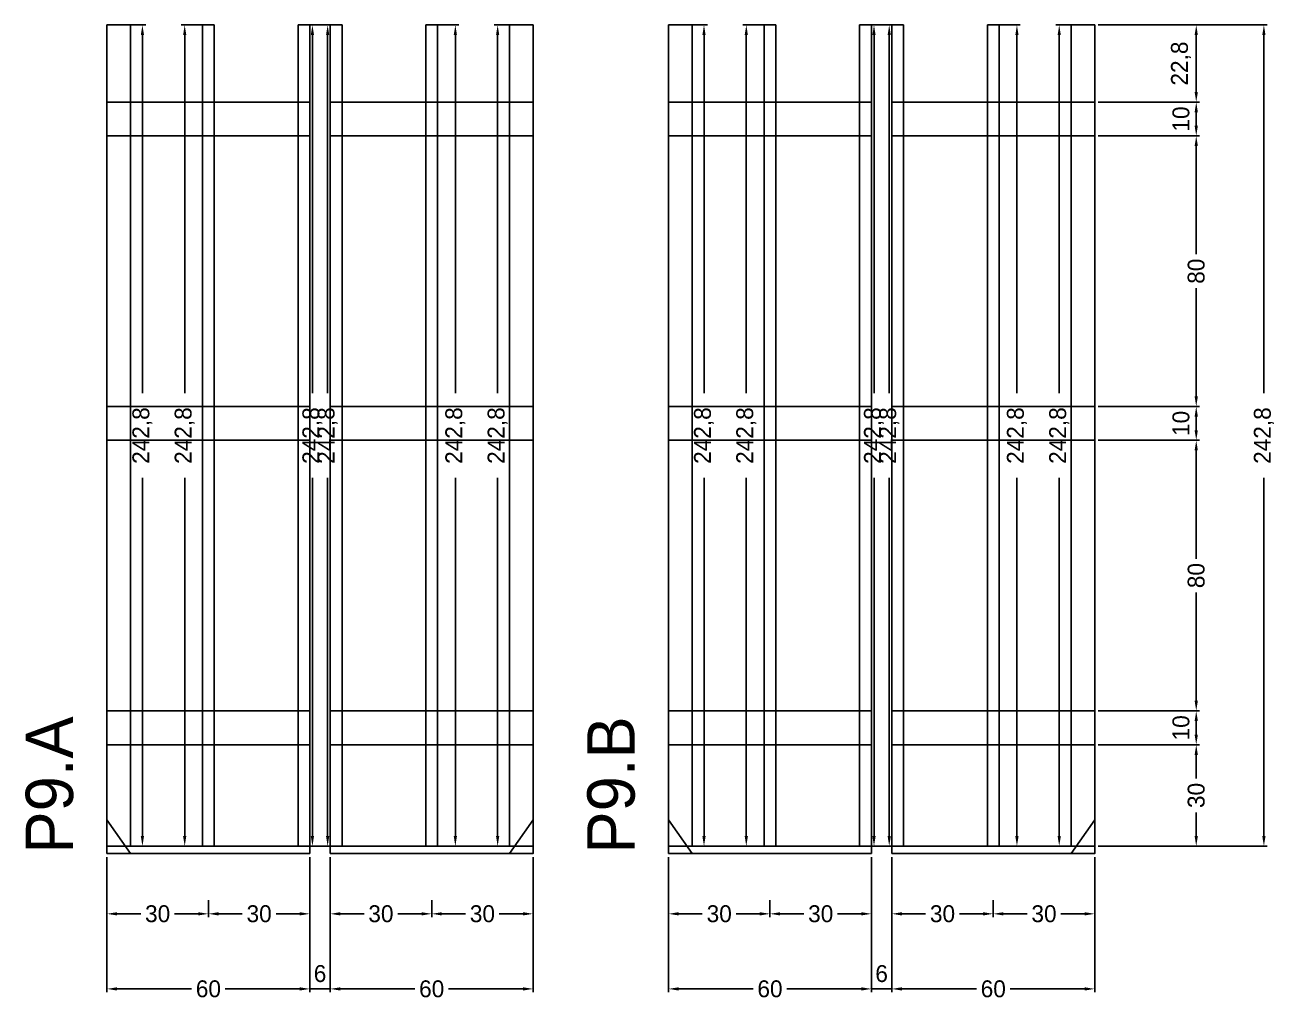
# Model space of a CAD drawing. Header units: centimetres. Extents: x -8500 to 4345, y -490 to 295.
# Drawn here: x 3975.8 to 4345.3, y -43.3 to 245 of the extents above; entities that cross this region are included whole.
import ezdxf

# ---------------------------------------------------------------- set-up
doc = ezdxf.new("R2010")
doc.units = ezdxf.units.CM
for name, color, linetype in [('COTA', 241, 'Continuous'), ('NOMENCLATURA', 7, 'Continuous'), ('SARR_2.2x10', 60, 'Continuous'), ('SARR_2.2x7', 40, 'Continuous'), ('SARR_3.5x7', 81, 'Continuous')]:
    doc.layers.add(name, color=color, linetype=linetype)
doc.dimstyles.new('PAINEL-NOVA', dxfattribs={"dimtxt": 5, "dimasz": 3, "dimexe": 1, "dimexo": 1, "dimgap": 1, "dimtad": 1, "dimcen": 2.5, "dimazin": 3, "dimtfac": 1, "dimtmove": 0, "dimatfit": 3})

# ---------------------------------------------------------------- blocks, each defined once
blk = doc.blocks.new('_CLOSEDFILLED')
at = {"color": 0, "linetype": 'BYBLOCK'}
blk.add_solid([(-1, 0.16), (0, 0), (-1, -0.16)], dxfattribs=at)
blk = doc.blocks.new('*D40')
for p, q in [((4004.5, 245), (4011.5, 245)), ((4010.5, 136.1), (4010.5, 242)), ((4010.5, 5.2), (4010.5, 111.1)), ((4004.5, 2.2), (4011.5, 2.2))]:
    blk.add_line(p, q)
at = {"layer": 'Defpoints'}
for p in [(4003.5, 245), (4003.5, 2.2), (4010.5, 2.2)]:
    blk.add_point(p, dxfattribs=at)
at = {"layer": 'COTA', "xscale": 3, "yscale": 3}
for p, rotation in [((4010.5, 245), 90), ((4010.5, 2.2), 270)]:
    blk.add_blockref('_CLOSEDFILLED', p, dxfattribs=dict(at, rotation=rotation))
at = {"layer": 'COTA', "insert": (4010.5, 123.6), "char_height": 5, "attachment_point": 5, "rotation": 90}
blk.add_mtext('242,8', dxfattribs=at)
blk = doc.blocks.new('*D41')
for p, q in [((4029, 245), (4022, 245)), ((4023, 136.1), (4023, 242)), ((4023, 5.2), (4023, 111.1)), ((4029, 2.2), (4022, 2.2))]:
    blk.add_line(p, q)
at = {"layer": 'Defpoints'}
for p in [(4030, 245), (4023, 2.2), (4030, 2.2)]:
    blk.add_point(p, dxfattribs=at)
at = {"layer": 'COTA', "xscale": 3, "yscale": 3}
for p, rotation in [((4023, 245), 90), ((4023, 2.2), 270)]:
    blk.add_blockref('_CLOSEDFILLED', p, dxfattribs=dict(at, rotation=rotation))
at = {"layer": 'COTA', "insert": (4023, 123.6), "char_height": 5, "attachment_point": 5, "rotation": 90}
blk.add_mtext('242,8', dxfattribs=at)
blk = doc.blocks.new('*D42')
for p, q in [((4059.25, 245), (4066.25, 245)), ((4065.25, 136.1), (4065.25, 242)), ((4065.25, 5.2), (4065.25, 111.1)), ((4059.25, 2.2), (4066.25, 2.2))]:
    blk.add_line(p, q)
at = {"layer": 'Defpoints'}
for p in [(4058.25, 245), (4058.25, 2.2), (4065.25, 2.2)]:
    blk.add_point(p, dxfattribs=at)
at = {"layer": 'COTA', "xscale": 3, "yscale": 3}
for p, rotation in [((4065.25, 245), 90), ((4065.25, 2.2), 270)]:
    blk.add_blockref('_CLOSEDFILLED', p, dxfattribs=dict(at, rotation=rotation))
at = {"layer": 'COTA', "insert": (4065.25, 123.6), "char_height": 5, "attachment_point": 5, "rotation": 90}
blk.add_mtext('242,8', dxfattribs=at)
blk = doc.blocks.new('*D43')
for p, q in [((4000, -13.8), (4000, -18.8)), ((4030, -13.8), (4030, -18.8)), ((4003, -17.8), (4010, -17.8)), ((4020, -17.8), (4027, -17.8))]:
    blk.add_line(p, q)
at = {"layer": 'Defpoints'}
for p in [(4000, -12.8), (4030, -12.8), (4000, -17.8)]:
    blk.add_point(p, dxfattribs=at)
at = {"layer": 'COTA', "xscale": 3, "yscale": 3, "rotation": 180}
blk.add_blockref('_CLOSEDFILLED', (4000, -17.8), dxfattribs=at)
at = {"layer": 'COTA', "xscale": 3, "yscale": 3}
blk.add_blockref('_CLOSEDFILLED', (4030, -17.8), dxfattribs=at)
at = {"layer": 'COTA', "insert": (4015, -17.8), "char_height": 5, "attachment_point": 5}
blk.add_mtext('30', dxfattribs=at)
blk = doc.blocks.new('*D44')
for p, q in [((4030, -13.8), (4030, -18.8)), ((4060, -13.8), (4060, -18.8)), ((4033, -17.8), (4040, -17.8)), ((4050, -17.8), (4057, -17.8))]:
    blk.add_line(p, q)
at = {"layer": 'Defpoints'}
for p in [(4030, -12.8), (4060, -12.8), (4030, -17.8)]:
    blk.add_point(p, dxfattribs=at)
at = {"layer": 'COTA', "xscale": 3, "yscale": 3, "rotation": 180}
blk.add_blockref('_CLOSEDFILLED', (4030, -17.8), dxfattribs=at)
at = {"layer": 'COTA', "xscale": 3, "yscale": 3}
blk.add_blockref('_CLOSEDFILLED', (4060, -17.8), dxfattribs=at)
at = {"layer": 'COTA', "insert": (4045, -17.8), "char_height": 5, "attachment_point": 5}
blk.add_mtext('30', dxfattribs=at)
blk = doc.blocks.new('*D45')
for p, q in [((4000, -1), (4000, -41)), ((4060, -1), (4060, -41)), ((4003, -40), (4025, -40)), ((4035, -40), (4057, -40))]:
    blk.add_line(p, q)
at = {"layer": 'Defpoints'}
for p in [(4000, 0), (4060, 0), (4000, -40)]:
    blk.add_point(p, dxfattribs=at)
at = {"layer": 'COTA', "xscale": 3, "yscale": 3, "rotation": 180}
blk.add_blockref('_CLOSEDFILLED', (4000, -40), dxfattribs=at)
at = {"layer": 'COTA', "xscale": 3, "yscale": 3}
blk.add_blockref('_CLOSEDFILLED', (4060, -40), dxfattribs=at)
at = {"layer": 'COTA', "insert": (4030, -40), "char_height": 5, "attachment_point": 5}
blk.add_mtext('60', dxfattribs=at)
blk = doc.blocks.new('*D46')
for p, q in [((4060, -1), (4060, -41)), ((4066, -1), (4066, -41)), ((4057, -40), (4054, -40)), ((4060, -40), (4066, -40)), ((4069, -40), (4072, -40))]:
    blk.add_line(p, q)
at = {"layer": 'Defpoints'}
for p in [(4060, 0), (4066, 0), (4060, -40)]:
    blk.add_point(p, dxfattribs=at)
at = {"layer": 'COTA', "xscale": 3, "yscale": 3}
blk.add_blockref('_CLOSEDFILLED', (4060, -40), dxfattribs=at)
at = {"layer": 'COTA', "xscale": 3, "yscale": 3, "rotation": 180}
blk.add_blockref('_CLOSEDFILLED', (4066, -40), dxfattribs=at)
at = {"layer": 'COTA', "insert": (4063, -35.5), "char_height": 5, "attachment_point": 5}
blk.add_mtext('6', dxfattribs=at)
blk = doc.blocks.new('GRA-E')
at = {"layer": 'SARR_2.2x7'}
blk.add_lwpolyline([(0, 0), (7, 0), (0, 10)], close=True, dxfattribs=at)
blk = doc.blocks.new('*D47')
for p, q in [((4066.75, 245), (4059.75, 245)), ((4060.75, 136.1), (4060.75, 242)), ((4060.75, 5.2), (4060.75, 111.1)), ((4066.75, 2.2), (4059.75, 2.2))]:
    blk.add_line(p, q)
at = {"layer": 'Defpoints'}
for p in [(4067.75, 245), (4060.75, 2.2), (4067.75, 2.2)]:
    blk.add_point(p, dxfattribs=at)
at = {"layer": 'COTA', "xscale": 3, "yscale": 3}
for p, rotation in [((4060.75, 245), 90), ((4060.75, 2.2), 270)]:
    blk.add_blockref('_CLOSEDFILLED', p, dxfattribs=dict(at, rotation=rotation))
at = {"layer": 'COTA', "insert": (4060.75, 123.6), "char_height": 5, "attachment_point": 5, "rotation": 90}
blk.add_mtext('242,8', dxfattribs=at)
blk = doc.blocks.new('*D48')
for p, q in [((4097, 245), (4104, 245)), ((4103, 136.1), (4103, 242)), ((4103, 5.2), (4103, 111.1)), ((4097, 2.2), (4104, 2.2))]:
    blk.add_line(p, q)
at = {"layer": 'Defpoints'}
for p in [(4096, 245), (4096, 2.2), (4103, 2.2)]:
    blk.add_point(p, dxfattribs=at)
at = {"layer": 'COTA', "xscale": 3, "yscale": 3}
for p, rotation in [((4103, 245), 90), ((4103, 2.2), 270)]:
    blk.add_blockref('_CLOSEDFILLED', p, dxfattribs=dict(at, rotation=rotation))
at = {"layer": 'COTA', "insert": (4103, 123.6), "char_height": 5, "attachment_point": 5, "rotation": 90}
blk.add_mtext('242,8', dxfattribs=at)
blk = doc.blocks.new('*D49')
for p, q in [((4121.5, 245), (4114.5, 245)), ((4115.5, 136.1), (4115.5, 242)), ((4115.5, 5.2), (4115.5, 111.1)), ((4121.5, 2.2), (4114.5, 2.2))]:
    blk.add_line(p, q)
at = {"layer": 'Defpoints'}
for p in [(4122.5, 245), (4115.5, 2.2), (4122.5, 2.2)]:
    blk.add_point(p, dxfattribs=at)
at = {"layer": 'COTA', "xscale": 3, "yscale": 3}
for p, rotation in [((4115.5, 245), 90), ((4115.5, 2.2), 270)]:
    blk.add_blockref('_CLOSEDFILLED', p, dxfattribs=dict(at, rotation=rotation))
at = {"layer": 'COTA', "insert": (4115.5, 123.6), "char_height": 5, "attachment_point": 5, "rotation": 90}
blk.add_mtext('242,8', dxfattribs=at)
blk = doc.blocks.new('*D50')
for p, q in [((4066, -13.8), (4066, -18.8)), ((4096, -13.8), (4096, -18.8)), ((4069, -17.8), (4076, -17.8)), ((4086, -17.8), (4093, -17.8))]:
    blk.add_line(p, q)
at = {"layer": 'Defpoints'}
for p in [(4066, -12.8), (4096, -12.8), (4066, -17.8)]:
    blk.add_point(p, dxfattribs=at)
at = {"layer": 'COTA', "xscale": 3, "yscale": 3, "rotation": 180}
blk.add_blockref('_CLOSEDFILLED', (4066, -17.8), dxfattribs=at)
at = {"layer": 'COTA', "xscale": 3, "yscale": 3}
blk.add_blockref('_CLOSEDFILLED', (4096, -17.8), dxfattribs=at)
at = {"layer": 'COTA', "insert": (4081, -17.8), "char_height": 5, "attachment_point": 5}
blk.add_mtext('30', dxfattribs=at)
blk = doc.blocks.new('*D51')
for p, q in [((4096, -13.8), (4096, -18.8)), ((4126, -13.8), (4126, -18.8)), ((4099, -17.8), (4106, -17.8)), ((4116, -17.8), (4123, -17.8))]:
    blk.add_line(p, q)
at = {"layer": 'Defpoints'}
for p in [(4096, -12.8), (4126, -12.8), (4096, -17.8)]:
    blk.add_point(p, dxfattribs=at)
at = {"layer": 'COTA', "xscale": 3, "yscale": 3, "rotation": 180}
blk.add_blockref('_CLOSEDFILLED', (4096, -17.8), dxfattribs=at)
at = {"layer": 'COTA', "xscale": 3, "yscale": 3}
blk.add_blockref('_CLOSEDFILLED', (4126, -17.8), dxfattribs=at)
at = {"layer": 'COTA', "insert": (4111, -17.8), "char_height": 5, "attachment_point": 5}
blk.add_mtext('30', dxfattribs=at)
blk = doc.blocks.new('*D52')
for p, q in [((4066, -1), (4066, -41)), ((4126, -1), (4126, -41)), ((4069, -40), (4091, -40)), ((4101, -40), (4123, -40))]:
    blk.add_line(p, q)
at = {"layer": 'Defpoints'}
for p in [(4066, 0), (4126, 0), (4066, -40)]:
    blk.add_point(p, dxfattribs=at)
at = {"layer": 'COTA', "xscale": 3, "yscale": 3, "rotation": 180}
blk.add_blockref('_CLOSEDFILLED', (4066, -40), dxfattribs=at)
at = {"layer": 'COTA', "xscale": 3, "yscale": 3}
blk.add_blockref('_CLOSEDFILLED', (4126, -40), dxfattribs=at)
at = {"layer": 'COTA', "insert": (4096, -40), "char_height": 5, "attachment_point": 5}
blk.add_mtext('60', dxfattribs=at)
blk = doc.blocks.new('GRA-D')
at = {"layer": 'SARR_2.2x7'}
blk.add_lwpolyline([(0, 0), (7, 0), (7, 10)], close=True, dxfattribs=at)
blk = doc.blocks.new('*D53')
for p, q in [((4170.5, 245), (4177.5, 245)), ((4176.5, 136.1), (4176.5, 242)), ((4176.5, 5.2), (4176.5, 111.1)), ((4170.5, 2.2), (4177.5, 2.2))]:
    blk.add_line(p, q)
at = {"layer": 'Defpoints'}
for p in [(4169.5, 245), (4169.5, 2.2), (4176.5, 2.2)]:
    blk.add_point(p, dxfattribs=at)
at = {"layer": 'COTA', "xscale": 3, "yscale": 3}
for p, rotation in [((4176.5, 245), 90), ((4176.5, 2.2), 270)]:
    blk.add_blockref('_CLOSEDFILLED', p, dxfattribs=dict(at, rotation=rotation))
at = {"layer": 'COTA', "insert": (4176.5, 123.6), "char_height": 5, "attachment_point": 5, "rotation": 90}
blk.add_mtext('242,8', dxfattribs=at)
blk = doc.blocks.new('*D54')
for p, q in [((4195, 245), (4188, 245)), ((4189, 136.1), (4189, 242)), ((4189, 5.2), (4189, 111.1)), ((4195, 2.2), (4188, 2.2))]:
    blk.add_line(p, q)
at = {"layer": 'Defpoints'}
for p in [(4196, 245), (4189, 2.2), (4196, 2.2)]:
    blk.add_point(p, dxfattribs=at)
at = {"layer": 'COTA', "xscale": 3, "yscale": 3}
for p, rotation in [((4189, 245), 90), ((4189, 2.2), 270)]:
    blk.add_blockref('_CLOSEDFILLED', p, dxfattribs=dict(at, rotation=rotation))
at = {"layer": 'COTA', "insert": (4189, 123.6), "char_height": 5, "attachment_point": 5, "rotation": 90}
blk.add_mtext('242,8', dxfattribs=at)
blk = doc.blocks.new('*D55')
for p, q in [((4225.25, 245), (4232.25, 245)), ((4231.25, 136.1), (4231.25, 242)), ((4231.25, 5.2), (4231.25, 111.1)), ((4225.25, 2.2), (4232.25, 2.2))]:
    blk.add_line(p, q)
at = {"layer": 'Defpoints'}
for p in [(4224.25, 245), (4224.25, 2.2), (4231.25, 2.2)]:
    blk.add_point(p, dxfattribs=at)
at = {"layer": 'COTA', "xscale": 3, "yscale": 3}
for p, rotation in [((4231.25, 245), 90), ((4231.25, 2.2), 270)]:
    blk.add_blockref('_CLOSEDFILLED', p, dxfattribs=dict(at, rotation=rotation))
at = {"layer": 'COTA', "insert": (4231.25, 123.6), "char_height": 5, "attachment_point": 5, "rotation": 90}
blk.add_mtext('242,8', dxfattribs=at)
blk = doc.blocks.new('*D56')
for p, q in [((4166, -13.8), (4166, -18.8)), ((4196, -13.8), (4196, -18.8)), ((4169, -17.8), (4176, -17.8)), ((4186, -17.8), (4193, -17.8))]:
    blk.add_line(p, q)
at = {"layer": 'Defpoints'}
for p in [(4166, -12.8), (4196, -12.8), (4166, -17.8)]:
    blk.add_point(p, dxfattribs=at)
at = {"layer": 'COTA', "xscale": 3, "yscale": 3, "rotation": 180}
blk.add_blockref('_CLOSEDFILLED', (4166, -17.8), dxfattribs=at)
at = {"layer": 'COTA', "xscale": 3, "yscale": 3}
blk.add_blockref('_CLOSEDFILLED', (4196, -17.8), dxfattribs=at)
at = {"layer": 'COTA', "insert": (4181, -17.8), "char_height": 5, "attachment_point": 5}
blk.add_mtext('30', dxfattribs=at)
blk = doc.blocks.new('*D57')
for p, q in [((4196, -13.8), (4196, -18.8)), ((4226, -13.8), (4226, -18.8)), ((4199, -17.8), (4206, -17.8)), ((4216, -17.8), (4223, -17.8))]:
    blk.add_line(p, q)
at = {"layer": 'Defpoints'}
for p in [(4196, -12.8), (4226, -12.8), (4196, -17.8)]:
    blk.add_point(p, dxfattribs=at)
at = {"layer": 'COTA', "xscale": 3, "yscale": 3, "rotation": 180}
blk.add_blockref('_CLOSEDFILLED', (4196, -17.8), dxfattribs=at)
at = {"layer": 'COTA', "xscale": 3, "yscale": 3}
blk.add_blockref('_CLOSEDFILLED', (4226, -17.8), dxfattribs=at)
at = {"layer": 'COTA', "insert": (4211, -17.8), "char_height": 5, "attachment_point": 5}
blk.add_mtext('30', dxfattribs=at)
blk = doc.blocks.new('*D58')
for p, q in [((4166, -1), (4166, -41)), ((4226, -1), (4226, -41)), ((4169, -40), (4191, -40)), ((4201, -40), (4223, -40))]:
    blk.add_line(p, q)
at = {"layer": 'Defpoints'}
for p in [(4166, 0), (4226, 0), (4166, -40)]:
    blk.add_point(p, dxfattribs=at)
at = {"layer": 'COTA', "xscale": 3, "yscale": 3, "rotation": 180}
blk.add_blockref('_CLOSEDFILLED', (4166, -40), dxfattribs=at)
at = {"layer": 'COTA', "xscale": 3, "yscale": 3}
blk.add_blockref('_CLOSEDFILLED', (4226, -40), dxfattribs=at)
at = {"layer": 'COTA', "insert": (4196, -40), "char_height": 5, "attachment_point": 5}
blk.add_mtext('60', dxfattribs=at)
blk = doc.blocks.new('*D59')
for p, q in [((4226, -1), (4226, -41)), ((4232, -1), (4232, -41)), ((4223, -40), (4220, -40)), ((4226, -40), (4232, -40)), ((4235, -40), (4238, -40))]:
    blk.add_line(p, q)
at = {"layer": 'Defpoints'}
for p in [(4226, 0), (4232, 0), (4226, -40)]:
    blk.add_point(p, dxfattribs=at)
at = {"layer": 'COTA', "xscale": 3, "yscale": 3}
blk.add_blockref('_CLOSEDFILLED', (4226, -40), dxfattribs=at)
at = {"layer": 'COTA', "xscale": 3, "yscale": 3, "rotation": 180}
blk.add_blockref('_CLOSEDFILLED', (4232, -40), dxfattribs=at)
at = {"layer": 'COTA', "insert": (4229, -35.5), "char_height": 5, "attachment_point": 5}
blk.add_mtext('6', dxfattribs=at)
blk = doc.blocks.new('*D60')
for p, q in [((4232.75, 245), (4225.75, 245)), ((4226.75, 136.1), (4226.75, 242)), ((4226.75, 5.2), (4226.75, 111.1)), ((4232.75, 2.2), (4225.75, 2.2))]:
    blk.add_line(p, q)
at = {"layer": 'Defpoints'}
for p in [(4233.75, 245), (4226.75, 2.2), (4233.75, 2.2)]:
    blk.add_point(p, dxfattribs=at)
at = {"layer": 'COTA', "xscale": 3, "yscale": 3}
for p, rotation in [((4226.75, 245), 90), ((4226.75, 2.2), 270)]:
    blk.add_blockref('_CLOSEDFILLED', p, dxfattribs=dict(at, rotation=rotation))
at = {"layer": 'COTA', "insert": (4226.75, 123.6), "char_height": 5, "attachment_point": 5, "rotation": 90}
blk.add_mtext('242,8', dxfattribs=at)
blk = doc.blocks.new('*D61')
for p, q in [((4263, 245), (4270, 245)), ((4269, 136.1), (4269, 242)), ((4269, 5.2), (4269, 111.1)), ((4263, 2.2), (4270, 2.2))]:
    blk.add_line(p, q)
at = {"layer": 'Defpoints'}
for p in [(4262, 245), (4262, 2.2), (4269, 2.2)]:
    blk.add_point(p, dxfattribs=at)
at = {"layer": 'COTA', "xscale": 3, "yscale": 3}
for p, rotation in [((4269, 245), 90), ((4269, 2.2), 270)]:
    blk.add_blockref('_CLOSEDFILLED', p, dxfattribs=dict(at, rotation=rotation))
at = {"layer": 'COTA', "insert": (4269, 123.6), "char_height": 5, "attachment_point": 5, "rotation": 90}
blk.add_mtext('242,8', dxfattribs=at)
blk = doc.blocks.new('*D62')
for p, q in [((4287.5, 245), (4280.5, 245)), ((4281.5, 136.1), (4281.5, 242)), ((4281.5, 5.2), (4281.5, 111.1)), ((4287.5, 2.2), (4280.5, 2.2))]:
    blk.add_line(p, q)
at = {"layer": 'Defpoints'}
for p in [(4288.5, 245), (4281.5, 2.2), (4288.5, 2.2)]:
    blk.add_point(p, dxfattribs=at)
at = {"layer": 'COTA', "xscale": 3, "yscale": 3}
for p, rotation in [((4281.5, 245), 90), ((4281.5, 2.2), 270)]:
    blk.add_blockref('_CLOSEDFILLED', p, dxfattribs=dict(at, rotation=rotation))
at = {"layer": 'COTA', "insert": (4281.5, 123.6), "char_height": 5, "attachment_point": 5, "rotation": 90}
blk.add_mtext('242,8', dxfattribs=at)
blk = doc.blocks.new('*D63')
for p, q in [((4232, -13.8), (4232, -18.8)), ((4262, -13.8), (4262, -18.8)), ((4235, -17.8), (4242, -17.8)), ((4252, -17.8), (4259, -17.8))]:
    blk.add_line(p, q)
at = {"layer": 'Defpoints'}
for p in [(4232, -12.8), (4262, -12.8), (4232, -17.8)]:
    blk.add_point(p, dxfattribs=at)
at = {"layer": 'COTA', "xscale": 3, "yscale": 3, "rotation": 180}
blk.add_blockref('_CLOSEDFILLED', (4232, -17.8), dxfattribs=at)
at = {"layer": 'COTA', "xscale": 3, "yscale": 3}
blk.add_blockref('_CLOSEDFILLED', (4262, -17.8), dxfattribs=at)
at = {"layer": 'COTA', "insert": (4247, -17.8), "char_height": 5, "attachment_point": 5}
blk.add_mtext('30', dxfattribs=at)
blk = doc.blocks.new('*D64')
for p, q in [((4262, -13.8), (4262, -18.8)), ((4292, -13.8), (4292, -18.8)), ((4265, -17.8), (4272, -17.8)), ((4282, -17.8), (4289, -17.8))]:
    blk.add_line(p, q)
at = {"layer": 'Defpoints'}
for p in [(4262, -12.8), (4292, -12.8), (4262, -17.8)]:
    blk.add_point(p, dxfattribs=at)
at = {"layer": 'COTA', "xscale": 3, "yscale": 3, "rotation": 180}
blk.add_blockref('_CLOSEDFILLED', (4262, -17.8), dxfattribs=at)
at = {"layer": 'COTA', "xscale": 3, "yscale": 3}
blk.add_blockref('_CLOSEDFILLED', (4292, -17.8), dxfattribs=at)
at = {"layer": 'COTA', "insert": (4277, -17.8), "char_height": 5, "attachment_point": 5}
blk.add_mtext('30', dxfattribs=at)
blk = doc.blocks.new('*D65')
for p, q in [((4232, -1), (4232, -41)), ((4292, -1), (4292, -41)), ((4235, -40), (4257, -40)), ((4267, -40), (4289, -40))]:
    blk.add_line(p, q)
at = {"layer": 'Defpoints'}
for p in [(4232, 0), (4292, 0), (4232, -40)]:
    blk.add_point(p, dxfattribs=at)
at = {"layer": 'COTA', "xscale": 3, "yscale": 3, "rotation": 180}
blk.add_blockref('_CLOSEDFILLED', (4232, -40), dxfattribs=at)
at = {"layer": 'COTA', "xscale": 3, "yscale": 3}
blk.add_blockref('_CLOSEDFILLED', (4292, -40), dxfattribs=at)
at = {"layer": 'COTA', "insert": (4262, -40), "char_height": 5, "attachment_point": 5}
blk.add_mtext('60', dxfattribs=at)
blk = doc.blocks.new('*D66')
for p, q in [((4293, 245), (4343, 245)), ((4342, 136.1), (4342, 242)), ((4342, 5.2), (4342, 111.1)), ((4293, 2.2), (4343, 2.2))]:
    blk.add_line(p, q)
at = {"layer": 'Defpoints'}
for p in [(4292, 245), (4292, 2.2), (4342, 2.2)]:
    blk.add_point(p, dxfattribs=at)
at = {"layer": 'COTA', "xscale": 3, "yscale": 3}
for p, rotation in [((4342, 245), 90), ((4342, 2.2), 270)]:
    blk.add_blockref('_CLOSEDFILLED', p, dxfattribs=dict(at, rotation=rotation))
at = {"layer": 'COTA', "insert": (4342, 123.6), "char_height": 5, "attachment_point": 5, "rotation": 90}
blk.add_mtext('242,8', dxfattribs=at)
blk = doc.blocks.new('*D67')
for p, q in [((4293, 32.2), (4323, 32.2)), ((4322, 22.2), (4322, 29.2)), ((4322, 5.2), (4322, 12.2)), ((4293, 2.2), (4323, 2.2))]:
    blk.add_line(p, q)
at = {"layer": 'Defpoints'}
for p in [(4292, 32.2), (4292, 2.2), (4322, 2.2)]:
    blk.add_point(p, dxfattribs=at)
at = {"layer": 'COTA', "xscale": 3, "yscale": 3}
for p, rotation in [((4322, 32.2), 90), ((4322, 2.2), 270)]:
    blk.add_blockref('_CLOSEDFILLED', p, dxfattribs=dict(at, rotation=rotation))
at = {"layer": 'COTA', "insert": (4322, 17.2), "char_height": 5, "attachment_point": 5, "rotation": 90}
blk.add_mtext('30', dxfattribs=at)
blk = doc.blocks.new('*D68')
for p, q in [((4293, 42.2), (4323, 42.2)), ((4322, 35.2), (4322, 39.2)), ((4293, 32.2), (4323, 32.2))]:
    blk.add_line(p, q)
at = {"layer": 'Defpoints'}
for p in [(4292, 42.2), (4292, 32.2), (4322, 32.2)]:
    blk.add_point(p, dxfattribs=at)
at = {"layer": 'COTA', "xscale": 3, "yscale": 3}
for p, rotation in [((4322, 42.2), 90), ((4322, 32.2), 270)]:
    blk.add_blockref('_CLOSEDFILLED', p, dxfattribs=dict(at, rotation=rotation))
at = {"layer": 'COTA', "insert": (4317.5, 37.2), "char_height": 5, "attachment_point": 5, "rotation": 90}
blk.add_mtext('10', dxfattribs=at)
blk = doc.blocks.new('*D69')
for p, q in [((4293, 122.2), (4323, 122.2)), ((4322, 87.2), (4322, 119.2)), ((4322, 45.2), (4322, 77.2)), ((4293, 42.2), (4323, 42.2))]:
    blk.add_line(p, q)
at = {"layer": 'Defpoints'}
for p in [(4292, 122.2), (4292, 42.2), (4322, 42.2)]:
    blk.add_point(p, dxfattribs=at)
at = {"layer": 'COTA', "xscale": 3, "yscale": 3}
for p, rotation in [((4322, 122.2), 90), ((4322, 42.2), 270)]:
    blk.add_blockref('_CLOSEDFILLED', p, dxfattribs=dict(at, rotation=rotation))
at = {"layer": 'COTA', "insert": (4322, 82.2), "char_height": 5, "attachment_point": 5, "rotation": 90}
blk.add_mtext('80', dxfattribs=at)
blk = doc.blocks.new('*D71')
for p, q in [((4293, 212.2), (4323, 212.2)), ((4322, 177.2), (4322, 209.2)), ((4322, 135.2), (4322, 167.2)), ((4293, 132.2), (4323, 132.2))]:
    blk.add_line(p, q)
at = {"layer": 'Defpoints'}
for p in [(4292, 212.2), (4292, 132.2), (4322, 132.2)]:
    blk.add_point(p, dxfattribs=at)
at = {"layer": 'COTA', "xscale": 3, "yscale": 3}
for p, rotation in [((4322, 212.2), 90), ((4322, 132.2), 270)]:
    blk.add_blockref('_CLOSEDFILLED', p, dxfattribs=dict(at, rotation=rotation))
at = {"layer": 'COTA', "insert": (4322, 172.2), "char_height": 5, "attachment_point": 5, "rotation": 90}
blk.add_mtext('80', dxfattribs=at)
blk = doc.blocks.new('*D72')
for p, q in [((4293, 222.2), (4323, 222.2)), ((4322, 215.2), (4322, 219.2)), ((4293, 212.2), (4323, 212.2))]:
    blk.add_line(p, q)
at = {"layer": 'Defpoints'}
for p in [(4292, 222.2), (4292, 212.2), (4322, 212.2)]:
    blk.add_point(p, dxfattribs=at)
at = {"layer": 'COTA', "xscale": 3, "yscale": 3}
for p, rotation in [((4322, 222.2), 90), ((4322, 212.2), 270)]:
    blk.add_blockref('_CLOSEDFILLED', p, dxfattribs=dict(at, rotation=rotation))
at = {"layer": 'COTA', "insert": (4317.5, 217.2), "char_height": 5, "attachment_point": 5, "rotation": 90}
blk.add_mtext('10', dxfattribs=at)
blk = doc.blocks.new('*D73')
for p, q in [((4293, 245), (4323, 245)), ((4322, 225.2), (4322, 242)), ((4293, 222.2), (4323, 222.2))]:
    blk.add_line(p, q)
at = {"layer": 'Defpoints'}
for p in [(4292, 245), (4292, 222.2), (4322, 222.2)]:
    blk.add_point(p, dxfattribs=at)
at = {"layer": 'COTA', "xscale": 3, "yscale": 3}
for p, rotation in [((4322, 245), 90), ((4322, 222.2), 270)]:
    blk.add_blockref('_CLOSEDFILLED', p, dxfattribs=dict(at, rotation=rotation))
at = {"layer": 'COTA', "insert": (4317.5, 233.6), "char_height": 5, "attachment_point": 5, "rotation": 90}
blk.add_mtext('22,8', dxfattribs=at)

msp = doc.modelspace()

# ---------------------------------------------------------------- linework, layer by layer
at = {"layer": 'SARR_2.2x10'}
for p, q in [((4060, 222.2), (4000, 222.2)), ((4000, 222.2), (4000, 212.2)), ((4060, 212.2), (4060, 222.2)), ((4126, 222.2), (4066, 222.2)), ((4066, 222.2), (4066, 212.2)), ((4126, 212.2), (4126, 222.2)), ((4226, 222.2), (4166, 222.2)), ((4166, 222.2), (4166, 212.2)), ((4226, 212.2), (4226, 222.2)), ((4292, 222.2), (4232, 222.2)), ((4232, 222.2), (4232, 212.2)), ((4292, 212.2), (4292, 222.2)), ((4000, 212.2), (4060, 212.2)), ((4066, 212.2), (4126, 212.2)), ((4166, 212.2), (4226, 212.2)), ((4232, 212.2), (4292, 212.2)), ((4060, 132.2), (4000, 132.2)), ((4000, 132.2), (4000, 122.2)), ((4060, 122.2), (4060, 132.2)), ((4126, 132.2), (4066, 132.2)), ((4066, 132.2), (4066, 122.2)), ((4126, 122.2), (4126, 132.2)), ((4226, 132.2), (4166, 132.2)), ((4166, 132.2), (4166, 122.2)), ((4226, 122.2), (4226, 132.2)), ((4292, 132.2), (4232, 132.2)), ((4232, 132.2), (4232, 122.2)), ((4292, 122.2), (4292, 132.2)), ((4000, 122.2), (4060, 122.2)), ((4066, 122.2), (4126, 122.2)), ((4166, 122.2), (4226, 122.2)), ((4232, 122.2), (4292, 122.2)), ((4060, 42.2), (4000, 42.2)), ((4000, 42.2), (4000, 32.2)), ((4060, 32.2), (4060, 42.2)), ((4126, 42.2), (4066, 42.2)), ((4066, 42.2), (4066, 32.2)), ((4126, 32.2), (4126, 42.2)), ((4226, 42.2), (4166, 42.2)), ((4166, 42.2), (4166, 32.2)), ((4226, 32.2), (4226, 42.2)), ((4292, 42.2), (4232, 42.2)), ((4232, 42.2), (4232, 32.2)), ((4292, 32.2), (4292, 42.2)), ((4000, 32.2), (4060, 32.2)), ((4066, 32.2), (4126, 32.2)), ((4166, 32.2), (4226, 32.2)), ((4232, 32.2), (4292, 32.2))]:
    msp.add_line(p, q, dxfattribs=at)
at = {"layer": 'SARR_2.2x7'}
for p, q in [((4007, 245), (4000, 245)), ((4000, 245), (4000, 2.2)), ((4007, 2.2), (4007, 245)), ((4126, 245), (4119, 245)), ((4119, 245), (4119, 2.2)), ((4126, 2.2), (4126, 245)), ((4173, 245), (4166, 245)), ((4166, 245), (4166, 2.2)), ((4173, 2.2), (4173, 245)), ((4292, 245), (4285, 245)), ((4285, 245), (4285, 2.2)), ((4292, 2.2), (4292, 245)), ((4060, 2.2), (4000, 2.2)), ((4000, 2.2), (4000, 0)), ((4000, 2.2), (4007, 2.2)), ((4000, 0), (4060, 0)), ((4060, 0), (4060, 2.2)), ((4126, 2.2), (4066, 2.2)), ((4066, 2.2), (4066, 0)), ((4066, 0), (4126, 0)), ((4119, 2.2), (4126, 2.2)), ((4126, 0), (4126, 2.2)), ((4226, 2.2), (4166, 2.2)), ((4166, 2.2), (4166, 0)), ((4166, 2.2), (4173, 2.2)), ((4166, 0), (4226, 0)), ((4226, 0), (4226, 2.2)), ((4292, 2.2), (4232, 2.2)), ((4232, 2.2), (4232, 0)), ((4232, 0), (4292, 0)), ((4285, 2.2), (4292, 2.2)), ((4292, 0), (4292, 2.2))]:
    msp.add_line(p, q, dxfattribs=at)
at = {"layer": 'SARR_3.5x7'}
for p, q in [((4031.75, 245), (4028.25, 245)), ((4028.25, 245), (4028.25, 2.2)), ((4031.75, 2.2), (4031.75, 245)), ((4060, 245), (4056.5, 245)), ((4056.5, 245), (4056.5, 2.2)), ((4060, 2.2), (4060, 245)), ((4069.5, 245), (4066, 245)), ((4066, 245), (4066, 2.2)), ((4069.5, 2.2), (4069.5, 245)), ((4097.75, 245), (4094.25, 245)), ((4094.25, 245), (4094.25, 2.2)), ((4097.75, 2.2), (4097.75, 245)), ((4197.75, 245), (4194.25, 245)), ((4194.25, 245), (4194.25, 2.2)), ((4197.75, 2.2), (4197.75, 245)), ((4226, 245), (4222.5, 245)), ((4222.5, 245), (4222.5, 2.2)), ((4226, 2.2), (4226, 245)), ((4235.5, 245), (4232, 245)), ((4232, 245), (4232, 2.2)), ((4235.5, 2.2), (4235.5, 245)), ((4263.75, 245), (4260.25, 245)), ((4260.25, 245), (4260.25, 2.2)), ((4263.75, 2.2), (4263.75, 245)), ((4028.25, 2.2), (4031.75, 2.2)), ((4056.5, 2.2), (4060, 2.2)), ((4066, 2.2), (4069.5, 2.2)), ((4094.25, 2.2), (4097.75, 2.2)), ((4194.25, 2.2), (4197.75, 2.2)), ((4222.5, 2.2), (4226, 2.2)), ((4232, 2.2), (4235.5, 2.2)), ((4260.25, 2.2), (4263.75, 2.2))]:
    msp.add_line(p, q, dxfattribs=at)

# ---------------------------------------------------------------- block references
at = {"layer": 'SARR_2.2x7'}
for name, p in [('GRA-E', (4000, 0)), ('GRA-D', (4119, 0)), ('GRA-E', (4166, 0)), ('GRA-D', (4285, 0))]:
    msp.add_blockref(name, p, dxfattribs=at)

# ---------------------------------------------------------------- texts
at = {"layer": 'NOMENCLATURA'}
for s, p in [('P9.A', (3990, 0)), ('P9.B', (4156, 0))]:
    msp.add_text(s, height=14, rotation=90, dxfattribs=at).set_placement(p)

# ---------------------------------------------------------------- dimensions: what is measured, and where the dimension line sits
at = {"layer": 'COTA'}
for base, p1, p2, picture, middle in [((4010.5, 2.2), (4003.5, 2.2), (4003.5, 245), '*D40', (4010.5, 123.6)), ((4023, 2.2), (4030, 2.2), (4030, 245), '*D41', (4023, 123.6)), ((4060.75, 2.2), (4067.75, 2.2), (4067.75, 245), '*D47', (4060.75, 123.6)), ((4065.25, 2.2), (4058.25, 2.2), (4058.25, 245), '*D42', (4065.25, 123.6)), ((4103, 2.2), (4096, 2.2), (4096, 245), '*D48', (4103, 123.6)), ((4115.5, 2.2), (4122.5, 2.2), (4122.5, 245), '*D49', (4115.5, 123.6)), ((4176.5, 2.2), (4169.5, 2.2), (4169.5, 245), '*D53', (4176.5, 123.6)), ((4189, 2.2), (4196, 2.2), (4196, 245), '*D54', (4189, 123.6)), ((4226.75, 2.2), (4233.75, 2.2), (4233.75, 245), '*D60', (4226.75, 123.6)), ((4231.25, 2.2), (4224.25, 2.2), (4224.25, 245), '*D55', (4231.25, 123.6)), ((4269, 2.2), (4262, 2.2), (4262, 245), '*D61', (4269, 123.6)), ((4281.5, 2.2), (4288.5, 2.2), (4288.5, 245), '*D62', (4281.5, 123.6)), ((4342, 2.2), (4292, 2.2), (4292, 245), '*D66', (4342, 123.6)), ((4322, 222.2), (4292, 222.2), (4292, 245), '*D73', (4317.5, 233.6)), ((4322, 212.2), (4292, 212.2), (4292, 222.2), '*D72', (4317.5, 217.2)), ((4322, 132.2), (4292, 132.2), (4292, 212.2), '*D71', (4322, 172.2)), ((4322, 42.2), (4292, 42.2), (4292, 122.2), '*D69', (4322, 82.2)), ((4322, 32.2), (4292, 32.2), (4292, 42.2), '*D68', (4317.5, 37.2)), ((4322, 2.2), (4292, 2.2), (4292, 32.2), '*D67', (4322, 17.2))]:
    dim = msp.add_linear_dim(base=base, p1=p1, p2=p2, angle=90, dimstyle='PAINEL-NOVA', dxfattribs=at)
    dim.commit()
    dim.dimension.update_dxf_attribs({"geometry": picture, "text_midpoint": middle})
msp.add_linear_dim(base=(4322, 122.2), p1=(4292, 122.2), p2=(4292, 132.2), angle=90, dimstyle='PAINEL-NOVA', dxfattribs=at).render()
for base, p1, p2, picture, middle in [((4000, -40), (4000, 0), (4060, 0), '*D45', (4030, -40)), ((4060, -40), (4060, 0), (4066, 0), '*D46', (4063, -35.5)), ((4066, -40), (4066, 0), (4126, 0), '*D52', (4096, -40)), ((4166, -40), (4166, 0), (4226, 0), '*D58', (4196, -40)), ((4226, -40), (4226, 0), (4232, 0), '*D59', (4229, -35.5)), ((4232, -40), (4232, 0), (4292, 0), '*D65', (4262, -40)), ((4000, -17.8), (4000, -12.8), (4030, -12.8), '*D43', (4015, -17.8)), ((4030, -17.8), (4030, -12.8), (4060, -12.8), '*D44', (4045, -17.8)), ((4066, -17.8), (4066, -12.8), (4096, -12.8), '*D50', (4081, -17.8)), ((4096, -17.8), (4096, -12.8), (4126, -12.8), '*D51', (4111, -17.8)), ((4166, -17.8), (4166, -12.8), (4196, -12.8), '*D56', (4181, -17.8)), ((4196, -17.8), (4196, -12.8), (4226, -12.8), '*D57', (4211, -17.8)), ((4232, -17.8), (4232, -12.8), (4262, -12.8), '*D63', (4247, -17.8)), ((4262, -17.8), (4262, -12.8), (4292, -12.8), '*D64', (4277, -17.8))]:
    dim = msp.add_linear_dim(base=base, p1=p1, p2=p2, dimstyle='PAINEL-NOVA', dxfattribs=at)
    dim.commit()
    dim.dimension.update_dxf_attribs({"geometry": picture, "text_midpoint": middle})

doc.saveas('drawing.dxf')
